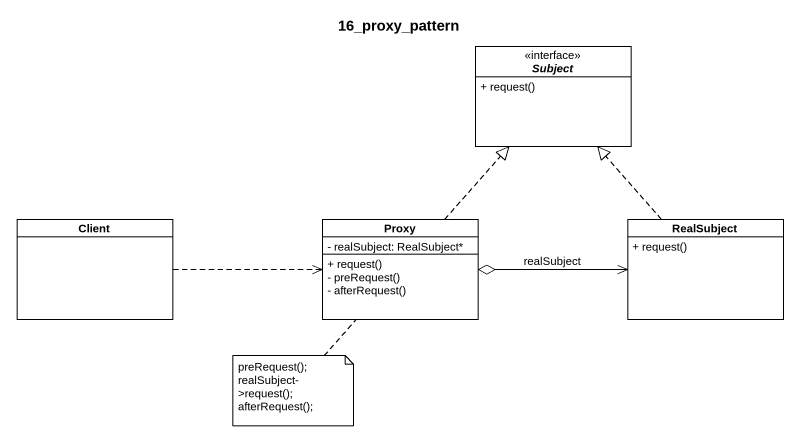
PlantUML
@startuml
title 16_proxy_pattern
hide circle
hide empty members
skinparam classAttributeIconSize 0
interface Subject {
  + request()
}
class Client
class Proxy {
  - realSubject: RealSubject*
  + request()
  - preRequest()
  - afterRequest()
}
class RealSubject {
  + request()
}
Client .right.> Proxy
Proxy .up.|> Subject
RealSubject .up.|> Subject
RealSubject <-left-o Proxy : realSubject
note bottom of Proxy
  preRequest();
  realSubject->request();
  afterRequest();
end note
@enduml
